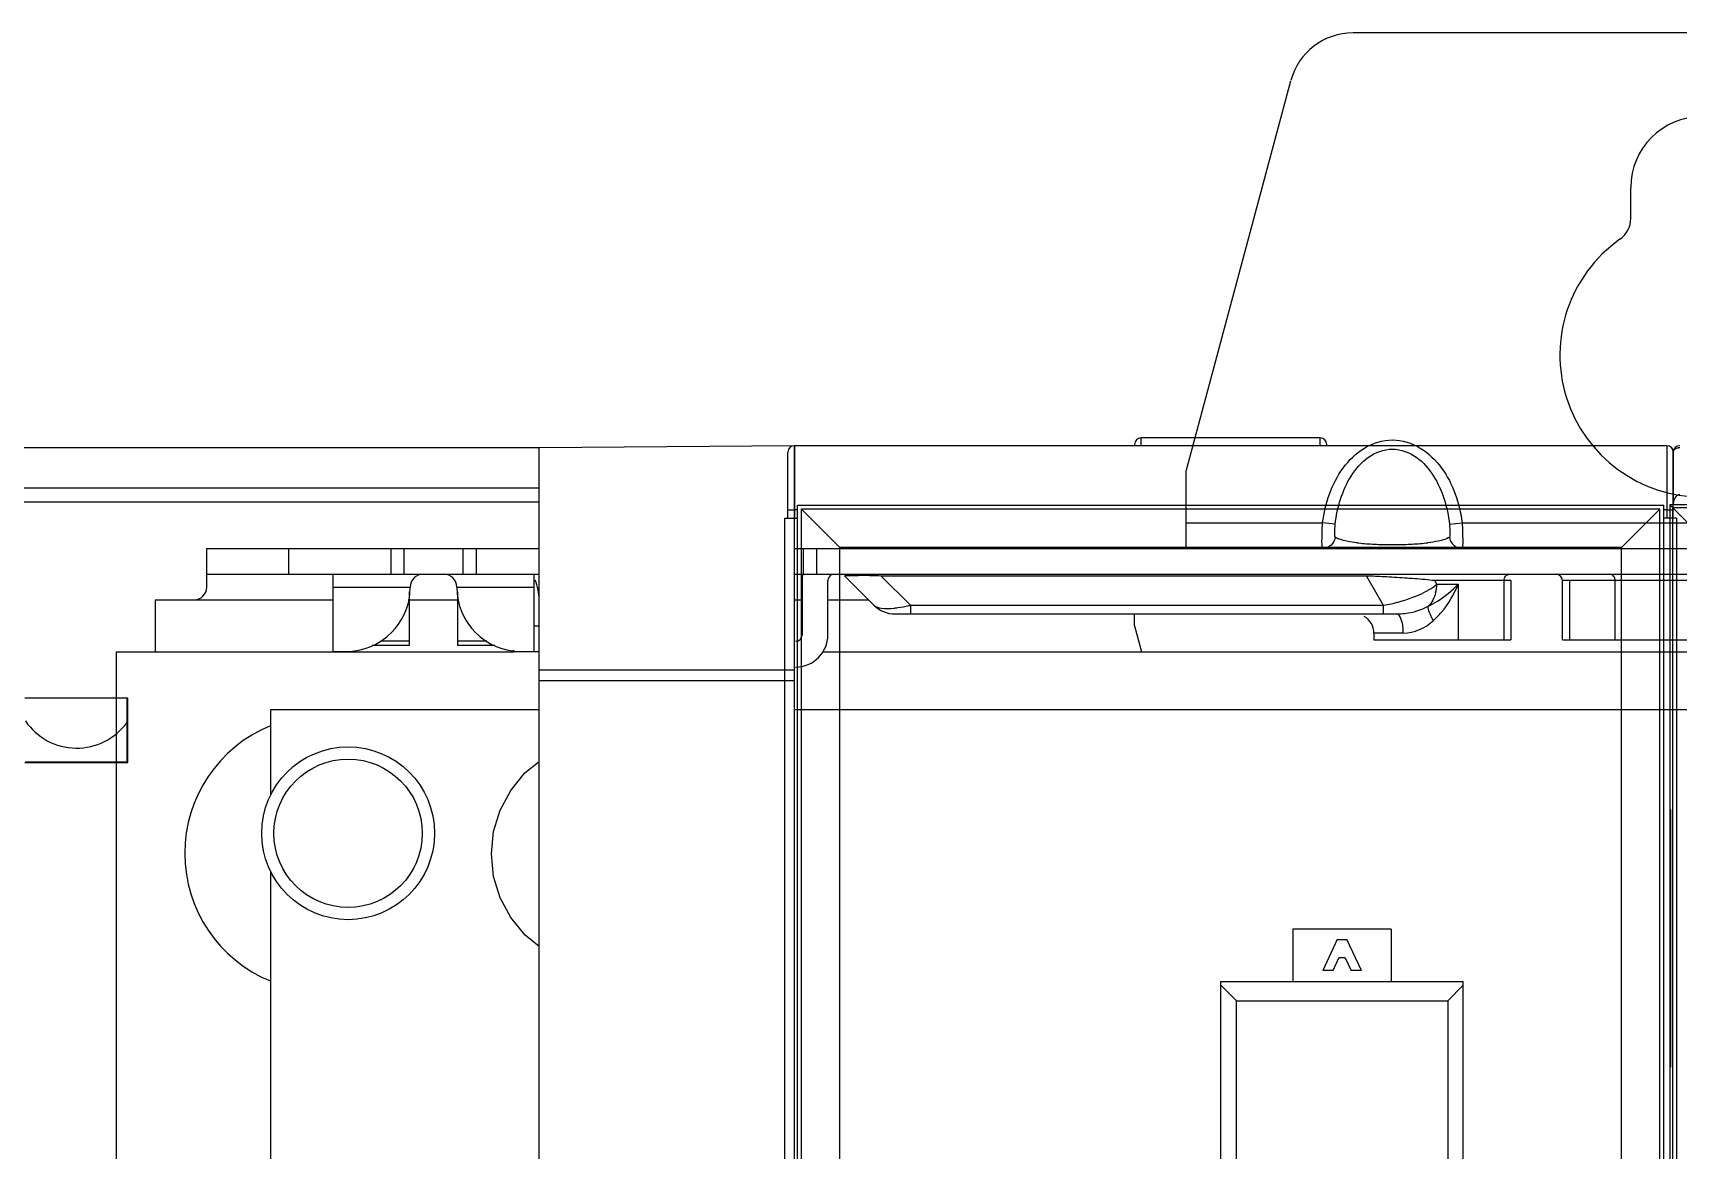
# Model space of a CAD drawing. Header units: millimetres. Extents: x 30557 to 235556, y -116603 to -73383.
# Drawn here: x 131482 to 131545.9, y -73895.3 to -73851.8 of the extents above; entities that cross this region are included whole.
import ezdxf

# ---------------------------------------------------------------- set-up
doc = ezdxf.new("R2010")
doc.units = ezdxf.units.MM

# ---------------------------------------------------------------- blocks, each defined once
blk = doc.blocks.new('1756-PA72')
at = {"linetype": 'Continuous'}
for p, q in [((8266.704, 5720.751), (8170.691, 5720.751)), ((8266.704, 5718.651), (8266.704, 5720.751)), ((8183.306, 5719.201), (8266.704, 5719.201)), ((8183.232, 5718.651), (8266.704, 5718.651)), ((8266.704, 5582.66), (8266.704, 5718.651)), ((8250.705, 5711.022), (8246.705, 5711.022)), ((8250.676, 5710.993), (8250.676, 5708.551)), ((8250.705, 5708.522), (8250.705, 5711.022)), ((8246.705, 5708.522), (8250.705, 5708.522)), ((8246.735, 5708.551), (8250.676, 5708.55))]:
    blk.add_line(p, q, dxfattribs=at)
blk.add_arc((8248.721, 5711.491), 2.413, 214.20813, 324.19536, dxfattribs=at)
blk = doc.blocks.new('1756-L7-Z')
at = {"color": 7, "linetype": 'Continuous'}
for p, q in [((33.932, 144.699), (0.003, 144.699)), ((0.004, 144.699), (0.004, 141.884)), ((13.231, 144.749), (13.231, 144.699)), ((13.48, 144.998), (13.48, 144.699)), ((20.455, 144.998), (13.48, 144.998)), ((20.455, 144.699), (20.455, 144.998)), ((20.705, 144.699), (20.705, 144.749)), ((33.931, 144.699), (33.931, 141.884)), ((-0.245, 141.884), (-0.245, 144.45)), ((34.18, 141.884), (34.18, 144.45)), ((0.127, 142.208), (0.004, 142.208)), ((0.127, 110.495), (0.127, 142.383)), ((0.127, 142.383), (33.809, 142.383)), ((0.276, 110.495), (0.276, 142.233)), ((1.771, 140.738), (0.276, 142.233)), ((33.659, 142.233), (0.276, 142.233)), ((32.164, 140.738), (33.659, 142.233)), ((33.659, 110.495), (33.659, 142.233)), ((33.809, 110.495), (33.809, 142.383)), ((33.931, 142.208), (33.809, 142.208)), ((-0.371, 110.495), (-0.371, 141.884)), ((-0.371, 141.884), (0.127, 141.884)), ((34.307, 141.884), (33.809, 141.884)), ((34.307, 141.884), (34.307, 110.495)), ((1.771, 110.993), (1.771, 140.738)), ((32.164, 140.738), (1.771, 140.738)), ((32.164, 110.993), (32.164, 140.738))]:
    blk.add_line(p, q, dxfattribs=at)
for centre, start, end in [((0.004, 144.45), 90.2499, 180), ((13.48, 144.749), 90, 179.99957), ((20.455, 144.749), 0.00043, 90), ((33.931, 144.45), 0, 89.7501)]:
    blk.add_arc(centre, 0.249, start, end, dxfattribs=at)
for points, knots in [([(-0.245, 142.195), (-0.245, 142.197), (-0.235, 142.198), (-0.224, 142.201), (-0.2, 142.203), (-0.156, 142.205), (-0.086, 142.207), (-0.028, 142.208), (0.004, 142.208)], [0, 0, 0, 0, 0.02158, 0.078927, 0.171094, 0.295091, 0.619018, 1, 1, 1, 1]), ([(33.931, 142.208), (33.963, 142.208), (34.021, 142.207), (34.091, 142.205), (34.135, 142.203), (34.159, 142.201), (34.171, 142.198), (34.18, 142.197), (34.18, 142.195)], [0, 0, 0, 0, 0.380935, 0.704883, 0.828882, 0.921052, 0.978407, 1, 1, 1, 1])]:
    blk.add_open_spline(points, degree=3, knots=knots, dxfattribs=at)
blk = doc.blocks.new('1756-EN2TR-Z')
at = {"color": 7, "linetype": 'Continuous'}
for p, q in [((0.02, 144.484), (0.02, 142.436)), ((-0.115, 142.436), (-0.115, 110.511)), ((1.495, 140.826), (-0.115, 142.436)), ((34.57, 142.436), (-0.115, 142.436)), ((0, 110.503), (0, 142.321)), ((34.455, 142.321), (0, 142.321)), ((-0.104, 120.565), (-0.104, 130.585)), ((-0.104, 130.585), (-0.09, 130.585)), ((-0.09, 130.585), (-0.09, 120.565)), ((-0.09, 120.565), (-0.104, 120.565))]:
    blk.add_line(p, q, dxfattribs=at)
blk.add_arc((0.269, 144.484), 0.249, 90, 180, dxfattribs=at)
blk.add_ellipse((0.269, 142.47), major_axis=(0, 0.359), ratio=0.694764, start_param=0, end_param=1.570796, dxfattribs=at)
at = {"color": 9, "linetype": 'Continuous'}
blk.add_open_spline([(0.02, 144.484), (0.02, 144.49), (0.021, 144.501), (0.024, 144.518), (0.03, 144.535), (0.039, 144.552), (0.049, 144.567), (0.062, 144.582), (0.076, 144.596), (0.093, 144.609), (0.111, 144.62), (0.131, 144.631), (0.152, 144.639), (0.174, 144.647), (0.197, 144.653), (0.228, 144.658), (0.253, 144.66), (0.269, 144.66)], degree=3, knots=[0, 0, 0, 0, 0.051464, 0.103417, 0.156315, 0.210556, 0.266459, 0.324256, 0.384088, 0.446005, 0.50998, 0.57591, 0.643631, 0.712923, 0.783524, 0.855137, 1, 1, 1, 1], dxfattribs=at)
blk = doc.blocks.new('1756-A10-Z')
at = {"color": 7, "linetype": 'Continuous'}
for p, q in [((75.197, 24.845), (48.082, 24.845)), ((41.594, 7.807), (45.662, 22.988)), ((58.883, 17.638), (58.883, 18.832)), ((26.36, 8.795), (16.437, 8.709)), ((16.437, -136.82), (16.437, 8.709)), ((26.36, -136.907), (26.36, 8.795)), ((41.594, 4.8), (41.594, 7.807)), ((3.508, 3.297), (3.508, 4.8)), ((3.508, 4.8), (16.437, 4.8)), ((10.674, 4.8), (10.674, 3.798)), ((13.982, 4.8), (13.982, 3.798)), ((26.36, 4.8), (201.716, 4.8)), ((27.222, 4.8), (27.222, 3.798)), ((3.508, 3.798), (16.437, 3.798)), ((8.419, 3.798), (8.419, 0.791)), ((16.237, 0.791), (16.237, 3.798)), ((26.36, 3.798), (201.716, 3.798)), ((26.66, 3.547), (26.66, 1.442)), ((27.663, 1.442), (27.663, 3.547)), ((28.323, 3.724), (29.456, 2.592)), ((54.223, 3.547), (54.223, 1.252)), ((56.227, 1.252), (56.227, 3.547)), ((1.503, 2.795), (1.503, 0.781)), ((3.007, 2.795), (1.503, 2.795)), ((11.396, 1.042), (11.396, 3.107)), ((13.26, 3.106), (13.26, 1.042)), ((30.271, 2.254), (49.775, 2.254)), ((39.59, 1.793), (39.59, 2.254)), ((39.59, 1.793), (39.861, 0.781)), ((48.896, 1.503), (48.896, 1.252)), ((0, -74.379), (0, 0.781)), ((0, 0.781), (15.435, 0.781)), ((8.419, 0.791), (8.92, 0.791)), ((9.946, 1.041), (11.396, 1.041)), ((13.26, 1.041), (14.708, 1.041)), ((15.435, 0.84), (15.435, 0.791)), ((15.435, 0.791), (16.437, 0.791)), ((27.446, 0.781), (200.463, 0.781)), ((48.896, 1.252), (54.223, 1.252)), ((56.227, 1.252), (61.553, 1.252)), ((16.437, 0.079), (26.36, 0.078)), ((26.36, -0.344), (16.437, -0.344)), ((6.004, -1.465), (16.437, -1.464)), ((6.004, -4.791), (6.004, -1.465)), ((26.36, -1.463), (201.716, -1.443)), ((15.885, -3.931), (16.437, -3.479)), ((15.332, -4.607), (15.885, -3.931)), ((14.919, -5.377), (15.332, -4.607)), ((14.666, -6.212), (14.919, -5.377)), ((14.581, -7.081), (14.666, -6.212)), ((14.666, -7.951), (14.581, -7.081)), ((6.006, -23.973), (6.004, -7.762)), ((14.92, -8.786), (14.666, -7.951)), ((15.332, -9.556), (14.92, -8.786)), ((15.886, -10.232), (15.332, -9.556)), ((16.437, -10.683), (15.886, -10.232)), ((49.565, -10.006), (45.746, -10.007)), ((45.746, -10.007), (45.746, -12.036)), ((49.565, -10.006), (49.565, -12.036)), ((47.465, -10.408), (46.904, -11.61)), ((47.465, -10.408), (47.846, -10.408)), ((48.407, -11.61), (47.846, -10.408)), ((47.305, -11.61), (47.535, -11.116)), ((47.776, -11.116), (47.535, -11.116)), ((47.776, -11.116), (48.007, -11.61)), ((42.945, -12.037), (52.366, -12.036)), ((42.949, -50.023), (42.945, -12.037)), ((47.305, -11.61), (46.904, -11.61)), ((48.407, -11.61), (48.007, -11.61)), ((52.371, -50.022), (52.366, -12.036)), ((42.945, -12.187), (43.547, -12.788)), ((43.547, -12.788), (51.765, -12.787)), ((43.551, -49.271), (43.547, -12.788)), ((52.366, -12.186), (51.765, -12.787)), ((51.765, -12.787), (51.769, -49.27))]:
    blk.add_line(p, q, dxfattribs=at)
at = {"color": 9, "linetype": 'Continuous'}
for p, q in [((41.594, 5.802), (46.899, 5.802)), ((47.392, 5.74), (46.899, 5.802)), ((51.832, 5.74), (52.326, 5.802)), ((52.326, 5.802), (70.953, 5.802)), ((47.711, 5.11), (47.518, 5.17)), ((6.695, 4.8), (6.695, 3.798)), ((11.175, 4.8), (11.175, 3.798)), ((13.48, 3.798), (13.48, 4.8)), ((26.72, 3.798), (26.72, 4.8)), ((47.954, 5.061), (47.711, 5.11)), ((48.232, 5.021), (47.954, 5.061)), ((8.419, 3.297), (11.426, 3.297)), ((13.23, 3.297), (16.237, 3.297)), ((30.873, 2.592), (29.74, 3.724)), ((48.602, 3.724), (29.74, 3.724)), ((48.602, 3.724), (49.255, 2.592)), ((51.339, 3.407), (51.258, 3.547)), ((54.223, 3.547), (51.258, 3.547)), ((51.339, 3.407), (52.169, 3.407)), ((52.169, 3.407), (52.169, 1.252)), ((53.954, 1.252), (53.954, 3.547)), ((61.553, 3.547), (56.227, 3.547)), ((56.496, 3.547), (56.496, 1.252)), ((58.28, 1.252), (58.28, 3.547)), ((8.419, 2.795), (3.007, 2.795)), ((13.309, 2.795), (11.346, 2.795)), ((26.66, 2.795), (26.36, 2.795)), ((29.252, 2.795), (27.663, 2.795)), ((30.873, 2.592), (30.873, 2.254)), ((30.873, 2.592), (49.255, 2.592)), ((49.255, 2.592), (49.255, 2.254)), ((16.267, 1.793), (16.437, 1.793)), ((50.038, 1.503), (48.896, 1.503)), ((10.267, 1.205), (11.396, 1.205)), ((13.26, 1.205), (14.398, 1.205))]:
    blk.add_line(p, q, dxfattribs=at)
at = {"color": 7, "linetype": 'Continuous'}
blk.add_circle((9.008, -6.276), 3.36, dxfattribs=at)
at = {"color": 9, "linetype": 'Continuous'}
blk.add_circle((9.008, -6.276), 2.885, dxfattribs=at)
at = {"color": 7, "linetype": 'Continuous'}
for centre, radius, start, end in [((48.082, 22.34), 2.506, 90, 165), ((61.639, 18.832), 2.756, 0, 180), ((57.881, 17.638), 1.002, 305.23442, 0), ((61.639, 12.317), 5.512, 125.23442, 54.70931), ((3.007, 3.297), 0.501, 270, 0), ((8.92, 3.297), 2.506, 270, 0), ((11.927, 3.297), 0.501, 90, 180), ((12.729, 3.297), 0.501, 0, 90), ((15.736, 3.297), 2.506, 180, 270), ((14.433, 2.795), 2.005, 0, 22.68384), ((27.913, 3.547), 1.253, 167.98215, 180), ((27.913, 3.547), 0.251, 119.23215, 180), ((55.977, 3.547), 0.251, 0, 90), ((30.271, 3.407), 1.153, 225.00007, 270), ((48.145, 1.503), 0.752, 0, 60), ((26.41, 1.442), 1.253, 270, 0), ((26.41, 1.442), 0.251, 270, 0), ((8.018, -7.057), 5.362, 112.27803, 247.73534)]:
    blk.add_arc(centre, radius, start, end, dxfattribs=at)
at = {"color": 9, "linetype": 'Continuous'}
for centre, radius, start, end in [((49.251, 13.467), 8.508, 263.12114, 265.15784), ((49.459, 15.868), 10.917, 265.1336, 266.76923), ((49.568, 17.736), 12.788, 266.75613, 268.15156), ((49.607, 18.89), 13.943, 268.14383, 269.40795), ((49.612, 19.271), 14.324, 269.40253, 270.62713), ((49.618, 18.871), 13.924, 270.62168, 271.88913), ((49.658, 17.7), 12.752, 271.88141, 273.27638), ((49.768, 15.827), 10.876, 273.26337, 274.89594), ((49.977, 13.429), 8.469, 274.87158, 276.90969), ((28.478, -21.979), 25.732, 88.20204, 89.16846), ((27.854, -43.007), 46.77, 87.68801, 88.24595), ((47.45, -33.724), 37.466, 87.16706, 88.23883), ((47.266, -37.744), 41.49, 86.65638, 87.18711), ((47.35, -36.349), 40.092, 86.09293, 86.66028), ((47.675, -31.646), 35.378, 85.44798, 86.09898), ((48.292, -23.974), 27.681, 84.63528, 85.46013), ((49.191, -14.499), 18.164, 83.46665, 84.66699), ((50.016, 3.407), 1.323, 345.17431, 0.00435), ((29.012, 10.776), 8.393, 282.39322, 282.81036), ((48.381, 8.21), 5.686, 278.85043, 283.29146), ((48.34, 8.403), 5.883, 283.24811, 284.81247), ((48.421, 8.119), 5.587, 284.74984, 290.9039)]:
    blk.add_arc(centre, radius, start, end, dxfattribs=at)
for points, knots in [([(46.899, 5.802), (46.946, 6.18), (47.121, 6.928), (47.646, 7.955), (48.471, 8.777), (49.612, 9.136), (50.753, 8.777), (51.578, 7.955), (52.103, 6.928), (52.278, 6.18), (52.326, 5.802)], [0, 0, 0, 0, 0.125467, 0.250797, 0.375761, 0.499997, 0.624234, 0.7492, 0.874531, 1, 1, 1, 1]), ([(47.392, 5.74), (47.429, 6.069), (47.564, 6.723), (47.97, 7.638), (48.622, 8.41), (49.612, 8.788), (50.603, 8.41), (51.255, 7.638), (51.661, 6.723), (51.795, 6.069), (51.832, 5.74)], [0, 0, 0, 0, 0.125379, 0.250713, 0.375821, 0.499999, 0.624176, 0.749286, 0.87462, 1, 1, 1, 1]), ([(46.899, 4.8), (46.891, 4.8), (46.885, 4.837), (46.876, 4.92), (46.876, 5.135), (46.88, 5.436), (46.891, 5.675), (46.899, 5.802)], [0, 0, 0, 0, 0.021757, 0.07877, 0.294918, 0.618419, 1, 1, 1, 1]), ([(52.326, 5.802), (52.334, 5.675), (52.344, 5.436), (52.348, 5.135), (52.348, 4.92), (52.339, 4.837), (52.333, 4.8), (52.326, 4.8)], [0, 0, 0, 0, 0.38158, 0.705082, 0.92123, 0.978243, 1, 1, 1, 1]), ([(47.392, 5.239), (47.378, 5.122), (47.26, 4.891), (47.016, 4.8), (46.899, 4.8)], [0, 0, 0, 0, 0.501133, 1, 1, 1, 1]), ([(47.392, 5.239), (47.378, 5.251), (47.378, 5.316), (47.368, 5.474), (47.379, 5.629), (47.392, 5.74)], [0, 0, 0, 0, 0.110924, 0.332358, 1, 1, 1, 1]), ([(47.518, 5.17), (47.504, 5.175), (47.46, 5.194), (47.417, 5.217), (47.392, 5.239)], [0, 0, 0, 0, 0.30458, 1, 1, 1, 1]), ([(51.832, 5.239), (51.818, 5.226), (51.721, 5.164), (51.607, 5.134), (51.515, 5.111)], [0, 0, 0, 0, 0.1673, 1, 1, 1, 1]), ([(51.832, 5.74), (51.845, 5.629), (51.856, 5.474), (51.846, 5.316), (51.846, 5.251), (51.832, 5.239)], [0, 0, 0, 0, 0.667567, 0.889054, 1, 1, 1, 1]), ([(51.832, 5.239), (51.847, 5.122), (51.965, 4.891), (52.208, 4.8), (52.326, 4.8)], [0, 0, 0, 0, 0.501133, 1, 1, 1, 1]), ([(51.515, 5.111), (51.48, 5.102), (51.308, 5.064), (51.134, 5.038), (50.996, 5.021)], [0, 0, 0, 0, 0.204426, 1, 1, 1, 1]), ([(28.323, 3.724), (28.299, 3.749), (28.649, 3.741), (28.709, 3.752), (28.851, 3.75)], [0, 0, 0, 0, 0.195962, 1, 1, 1, 1]), ([(50.931, 3.135), (50.971, 3.156), (51.113, 3.237), (51.249, 3.33), (51.339, 3.407)], [0, 0, 0, 0, 0.274333, 1, 1, 1, 1]), ([(51.009, 2.551), (51.13, 2.611), (51.549, 2.849), (51.931, 3.155), (52.169, 3.407)], [0, 0, 0, 0, 0.27955, 1, 1, 1, 1]), ([(51.207, 1.992), (51.319, 2.094), (51.715, 2.51), (52.012, 3.015), (52.169, 3.407)], [0, 0, 0, 0, 0.264122, 1, 1, 1, 1]), ([(53.954, 3.547), (53.954, 3.61), (53.993, 3.735), (54.114, 3.798), (54.171, 3.798)], [0, 0, 0, 0, 0.525326, 1, 1, 1, 1]), ([(58.28, 3.547), (58.28, 3.61), (58.242, 3.735), (58.12, 3.798), (58.063, 3.798)], [0, 0, 0, 0, 0.525326, 1, 1, 1, 1]), ([(29.456, 2.592), (29.528, 2.52), (29.814, 2.451), (30.079, 2.464), (30.247, 2.482)], [0, 0, 0, 0, 0.375942, 1, 1, 1, 1]), ([(30.247, 2.482), (30.291, 2.486), (30.482, 2.511), (30.67, 2.547), (30.813, 2.578)], [0, 0, 0, 0, 0.235343, 1, 1, 1, 1]), ([(50.415, 2.899), (50.461, 2.917), (50.637, 2.987), (50.809, 3.068), (50.931, 3.135)], [0, 0, 0, 0, 0.264377, 1, 1, 1, 1]), ([(49.775, 2.254), (49.885, 2.254), (50.309, 2.279), (50.732, 2.4), (51.009, 2.551)], [0, 0, 0, 0, 0.257647, 1, 1, 1, 1]), ([(50.038, 1.503), (50.033, 1.681), (50.026, 1.924), (49.871, 2.254), (49.775, 2.254)], [0, 0, 0, 0, 0.650744, 1, 1, 1, 1]), ([(51.207, 1.992), (51.148, 2.096), (51.064, 2.273), (51.004, 2.471), (51.009, 2.551)], [0, 0, 0, 0, 0.596406, 1, 1, 1, 1])]:
    blk.add_open_spline(points, degree=3, knots=knots, dxfattribs=at)
for points in [[(51.295, 3.068), (51.244, 2.878), (51.146, 2.693), (51.009, 2.551)], [(50.038, 1.503), (50.46, 1.503), (50.893, 1.71), (51.207, 1.992)]]:
    blk.add_open_spline(points, degree=3, dxfattribs=at)

msp = doc.modelspace()

# ---------------------------------------------------------------- block references
for name, p in [('1756-A10-Z', (131485.203, -73876.674)), ('1756-L7-Z', (131511.558, -74012.577)), ('1756-EN2TR-Z', (131545.719, -74012.611))]:
    msp.add_blockref(name, p)
at = {"linetype": 'Continuous'}
msp.add_blockref('1756-PA72', (123234.936, -79588.716), dxfattribs=at)

doc.saveas('drawing.dxf')
